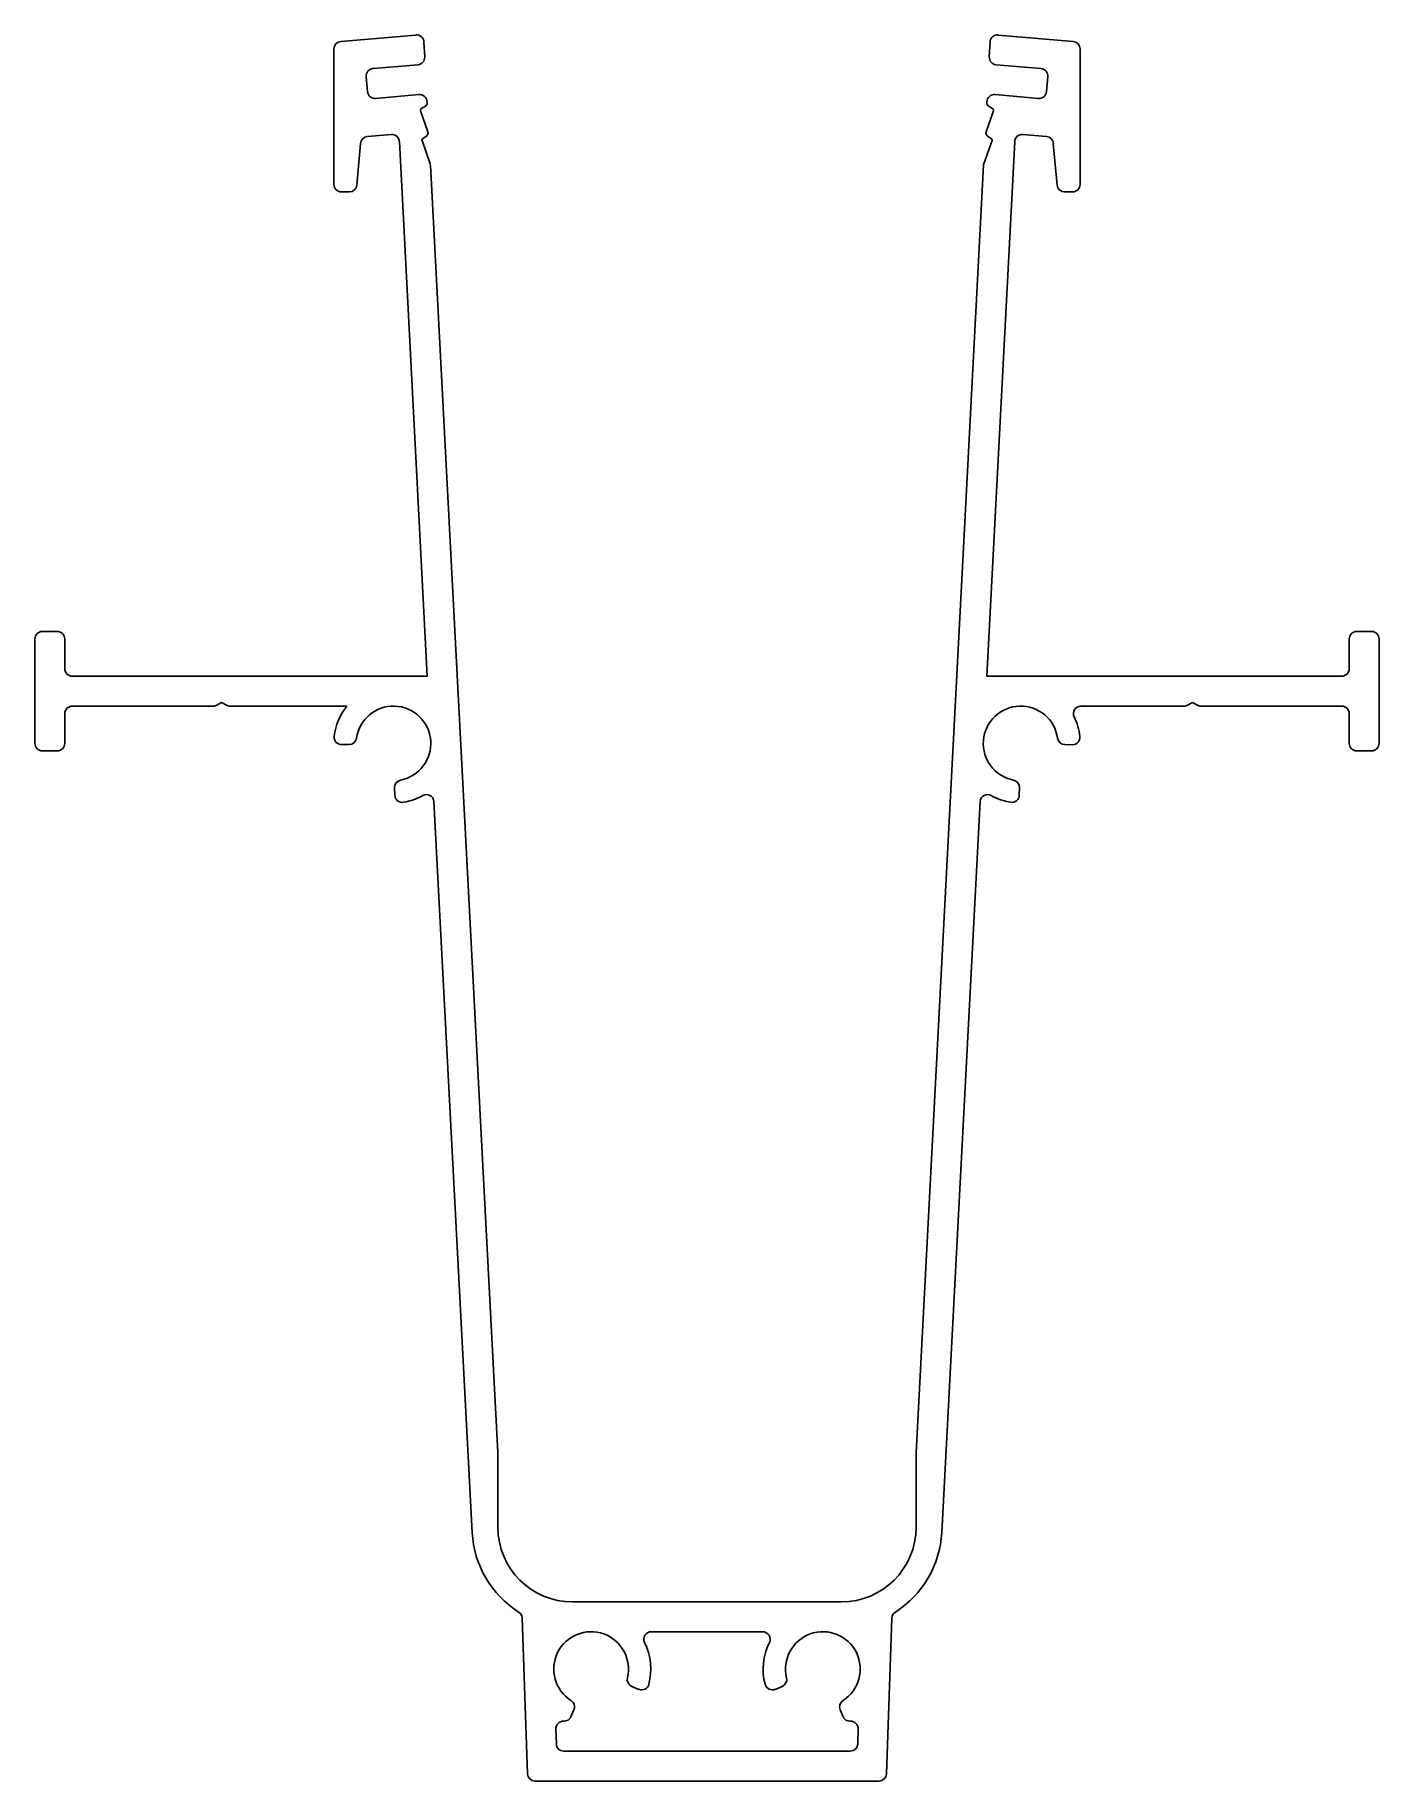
# Model space of a CAD drawing. Extents: x 2142 to 2232, y 1799 to 1916.
import ezdxf

# ---------------------------------------------------------------- set-up
doc = ezdxf.new("R2010")
doc.units = 0
doc.layers.get('0').update_dxf_attribs({"linetype": 'CONTINUOUS'})

msp = doc.modelspace()

# ---------------------------------------------------------------- linework, layer by layer
for p, q in [((2167.26, 1916.07), (2162.23, 1915.63)), ((2211.27, 1915.63), (2206.25, 1916.07)), ((2161.77, 1915.14), (2161.77, 1906.06)), ((2167.85, 1914.6), (2167.8, 1915.6)), ((2205.7, 1915.6), (2205.65, 1914.6)), ((2211.73, 1906.06), (2211.73, 1915.14)), ((2164.39, 1913.82), (2167.4, 1914.08)), ((2206.11, 1914.08), (2209.11, 1913.82)), ((2164.02, 1912.28), (2163.94, 1913.27)), ((2209.57, 1913.27), (2209.48, 1912.28)), ((2167.47, 1912.08), (2164.56, 1911.82)), ((2167.6, 1911.12), (2167.9, 1911.31)), ((2168.01, 1911.54), (2168.01, 1911.61)), ((2205.49, 1911.61), (2205.49, 1911.54)), ((2205.6, 1911.31), (2205.9, 1911.12)), ((2208.94, 1911.82), (2206.04, 1912.08)), ((2168.06, 1909.58), (2167.56, 1911)), ((2205.94, 1911), (2205.44, 1909.58)), ((2163.31, 1906.01), (2163.56, 1908.81)), ((2164.01, 1909.27), (2165.6, 1909.41)), ((2166.15, 1908.93), (2168.02, 1873.12)), ((2168.22, 1907.43), (2167.67, 1909.01)), ((2167.71, 1909.12), (2167.96, 1909.29)), ((2205.84, 1909.01), (2205.28, 1907.43)), ((2205.48, 1873.12), (2207.36, 1908.93)), ((2205.54, 1909.29), (2205.8, 1909.12)), ((2207.9, 1909.41), (2209.49, 1909.27)), ((2209.94, 1908.81), (2210.19, 1906.01)), ((2172.75, 1821.12), (2168.23, 1907.36)), ((2205.27, 1907.36), (2200.75, 1821.12)), ((2162.27, 1905.56), (2162.81, 1905.56)), ((2210.69, 1905.56), (2211.23, 1905.56)), ((2143.25, 1876.12), (2142.25, 1876.12)), ((2231.25, 1876.12), (2230.25, 1876.12)), ((2141.75, 1875.62), (2141.75, 1868.62)), ((2143.75, 1873.62), (2143.75, 1875.62)), ((2229.75, 1875.62), (2229.75, 1873.62)), ((2231.75, 1868.62), (2231.75, 1875.62)), ((2168.02, 1873.12), (2144.25, 1873.12)), ((2229.25, 1873.12), (2205.48, 1873.12)), ((2153.88, 1871.15), (2154.25, 1871.37)), ((2154.25, 1871.37), (2154.63, 1871.15)), ((2218.88, 1871.15), (2219.25, 1871.37)), ((2219.25, 1871.37), (2219.63, 1871.15)), ((2143.75, 1868.62), (2143.75, 1870.62)), ((2144.25, 1871.12), (2153.75, 1871.12)), ((2154.75, 1871.12), (2162.63, 1871.12)), ((2211.78, 1871.12), (2218.75, 1871.12)), ((2219.75, 1871.12), (2229.25, 1871.12)), ((2229.75, 1870.62), (2229.75, 1868.62)), ((2142.25, 1868.12), (2143.25, 1868.12)), ((2162.28, 1868.54), (2162.8, 1868.54)), ((2210.7, 1868.54), (2211.21, 1868.53)), ((2230.25, 1868.12), (2231.25, 1868.12)), ((2165.83, 1865.66), (2165.85, 1865.16)), ((2207.66, 1865.16), (2207.67, 1865.66)), ((2168.46, 1864.72), (2171.03, 1815.77)), ((2202.47, 1815.77), (2205.04, 1864.72)), ((2172.75, 1816.12), (2172.75, 1821.12)), ((2200.75, 1821.12), (2200.75, 1816.12)), ((2195.75, 1811.12), (2177.75, 1811.12)), ((2174.37, 1810.03), (2174.73, 1799.6)), ((2198.77, 1799.6), (2199.13, 1810.03)), ((2183.02, 1809.12), (2190.48, 1809.12)), ((2181.71, 1805.46), (2182.18, 1805.26)), ((2191.32, 1805.26), (2191.79, 1805.46)), ((2177.64, 1803.43), (2177.84, 1803.9)), ((2195.67, 1803.9), (2195.86, 1803.43)), ((2176.67, 1801.6), (2176.63, 1802.61)), ((2196.87, 1802.61), (2196.84, 1801.6)), ((2196.34, 1801.12), (2177.16, 1801.12)), ((2175.23, 1799.12), (2198.27, 1799.12))]:
    msp.add_line(p, q)
for centre, radius, start, end in [((2167.3, 1915.58), 0.5, 3, 95), ((2206.2, 1915.58), 0.5, 85, 177), ((2162.27, 1915.14), 0.5, 95, 180), ((2167.35, 1914.58), 0.5, 275, 3), ((2206.15, 1914.58), 0.5, 177, 265), ((2211.23, 1915.14), 0.5, 0, 85), ((2164.43, 1913.32), 0.5, 95, 185), ((2209.07, 1913.32), 0.5, 355, 85), ((2164.52, 1912.32), 0.5, 185, 275), ((2208.98, 1912.32), 0.5, 265, 355), ((2167.51, 1911.58), 0.5, 3, 95), ((2167.66, 1911.04), 0.1, 123, 199.2868), ((2167.76, 1911.52), 0.25, 303, 3), ((2205.99, 1911.58), 0.5, 85, 177), ((2205.74, 1911.52), 0.25, 177, 237), ((2205.85, 1911.04), 0.1, 340.7132, 57), ((2164.05, 1908.77), 0.5, 95, 175), ((2165.65, 1908.91), 0.5, 3, 95), ((2167.76, 1909.04), 0.1, 123, 199.2868), ((2167.82, 1909.5), 0.25, 303, 19.2868), ((2205.68, 1909.5), 0.25, 160.7132, 237), ((2205.74, 1909.04), 0.1, 340.7132, 57), ((2207.85, 1908.91), 0.5, 85, 177), ((2209.45, 1908.77), 0.5, 5, 85), ((2167.98, 1907.35), 0.25, 3, 19.2868), ((2205.52, 1907.35), 0.25, 160.7132, 177), ((2162.27, 1906.06), 0.5, 180, 270), ((2162.81, 1906.06), 0.5, 270, 355), ((2210.69, 1906.06), 0.5, 185, 270), ((2211.23, 1906.06), 0.5, 270, 0), ((2142.25, 1875.62), 0.5, 90, 180), ((2143.25, 1875.62), 0.5, 0, 90), ((2230.25, 1875.62), 0.5, 90, 180), ((2231.25, 1875.62), 0.5, 0, 90), ((2144.25, 1873.62), 0.5, 180, 270), ((2229.25, 1873.62), 0.5, 270, 0), ((2144.25, 1870.62), 0.5, 90, 180), ((2153.75, 1871.37), 0.25, 270, 300), ((2154.75, 1871.37), 0.25, 240, 270), ((2165.76, 1868.62), 4, 141.3178, 173.1163), ((2165.76, 1868.62), 2.5, 281.0941, 171.9059), ((2207.75, 1868.62), 2.5, 8.0941, 258.9059), ((2211.78, 1870.62), 0.5, 90, 206.3878), ((2207.75, 1868.62), 4, 6.7132, 26.3878), ((2218.75, 1871.37), 0.25, 270, 300), ((2219.75, 1871.37), 0.25, 240, 270), ((2229.25, 1870.62), 0.5, 0, 90), ((2162.28, 1869.04), 0.5, 173.1163, 270.3414), ((2162.78, 1869.04), 0.5, 271.5, 351.9059), ((2210.72, 1869.04), 0.5, 188.0941, 268.5), ((2211.22, 1869.03), 0.5, 268.5, 6.7132), ((2142.25, 1868.62), 0.5, 180, 270), ((2143.25, 1868.62), 0.5, 270, 0), ((2230.25, 1868.62), 0.5, 180, 270), ((2231.25, 1868.62), 0.5, 270, 0), ((2166.33, 1865.67), 0.5, 101.0941, 181.5), ((2207.17, 1865.67), 0.5, 358.5, 78.9059), ((2166.35, 1865.17), 0.5, 181.5, 279.7132), ((2165.76, 1868.62), 4, 279.7132, 299.3878), ((2167.96, 1864.7), 0.5, 3, 119.3878), ((2205.54, 1864.7), 0.5, 60.6122, 177), ((2207.75, 1868.62), 4, 240.6122, 260.2868), ((2207.16, 1865.17), 0.5, 260.2868, 358.5), ((2177.75, 1816.12), 6.73, 183, 237.5431), ((2177.75, 1816.12), 5, 180, 270), ((2195.75, 1816.12), 5, 270, 0), ((2195.75, 1816.12), 6.73, 302.4569, 357), ((2173.87, 1810.02), 0.5, 2, 57.5431), ((2199.63, 1810.02), 0.5, 122.4569, 178), ((2178.99, 1806.62), 2.5, 346.5941, 237.4059), ((2183.02, 1808.62), 0.5, 90, 206.3878), ((2178.99, 1806.62), 4, 345.2132, 26.3878), ((2190.48, 1808.62), 0.5, 333.6122, 90), ((2194.51, 1806.62), 4, 153.6122, 194.7868), ((2194.51, 1806.62), 2.5, 302.5941, 193.4059), ((2181.91, 1805.92), 0.5, 166.5941, 247), ((2191.59, 1805.92), 0.5, 293, 13.4059), ((2182.38, 1805.73), 0.5, 247, 345.2132), ((2191.13, 1805.73), 0.5, 194.7868, 293), ((2177.38, 1804.09), 0.5, 337, 57.4059), ((2196.13, 1804.09), 0.5, 122.5941, 203), ((2177.13, 1802.63), 0.5, 87.2474, 182), ((2177.18, 1803.63), 0.5, 267.2474, 337), ((2196.32, 1803.63), 0.5, 203, 272.7526), ((2196.37, 1802.63), 0.5, 358, 92.7526), ((2177.16, 1801.62), 0.5, 182, 270), ((2196.34, 1801.62), 0.5, 270, 358), ((2175.23, 1799.62), 0.5, 182, 270), ((2198.27, 1799.62), 0.5, 270, 358)]:
    msp.add_arc(centre, radius, start, end)

doc.saveas('drawing.dxf')
